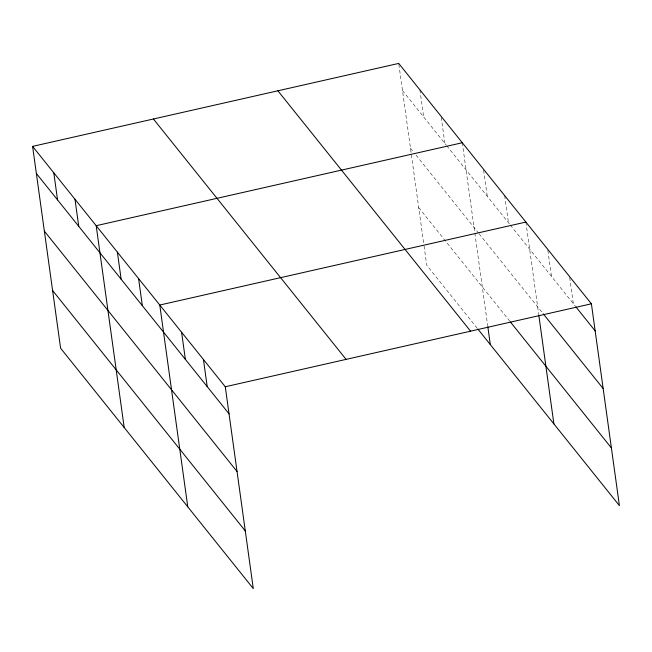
<?xml version="1.0" encoding="UTF-8"?>
<svg xmlns="http://www.w3.org/2000/svg" width="652" height="652" viewBox="0 0 652 652"><rect width="100%" height="100%" fill="white"/><g stroke="black" fill="none" stroke-linecap="round" stroke-linejoin="round"><path stroke-width="0.49" stroke-dasharray="3.26 2.44" d="M402.471 90.506L446.107 144.948M446.734 145.722L509.693 224.272M510.32 225.054L575.186 305.984M410.475 148.167L413.588 152.055M416.082 155.168L478.421 232.943M479.049 233.718L542.635 313.05M418.714 207.58L509.734 321.126M477.215 328.233L426.718 265.242L423.824 244.361M569.693 277.565L573.32 303.653M547.859 250.319L551.478 276.407M525.879 222.071L538.625 313.873M504.689 195.624L508.446 222.715M483.629 170.188L487.256 196.276M462.301 142.739L487.68 325.682M441.241 117.303L444.86 143.391M419.904 89.854L423.67 116.944M398.853 64.418L423.686 243.367"/><path stroke-width="0.98" d="M32.6 146.374L225.282 386.758L253.286 588.585L60.603 348.201L32.6 146.374L398.714 63.415L591.397 303.799L619.4 505.626L477.834 329.015M462.301 142.739L96.186 225.698L124.19 427.525M525.879 222.071L159.773 305.03L187.776 506.857M225.282 386.758L591.397 303.799M575.814 306.766L595.154 330.89M543.255 313.832L603.157 388.559M510.353 321.901L611.397 447.965M277.899 90.791L470.573 331.175M153.416 118.998L346.098 359.382M36.357 173.465L229.039 413.849M44.36 231.126L237.043 471.51M52.608 290.531L245.282 530.924M538.764 314.883L553.89 423.898M487.818 326.676L490.304 344.566M203.44 359.513L207.206 386.603M181.606 332.267L185.364 359.358M138.574 278.583L142.332 305.674M117.376 252.145L121.142 279.235M74.988 199.259L78.745 226.35M53.798 172.813L57.555 199.903"/></g></svg>
